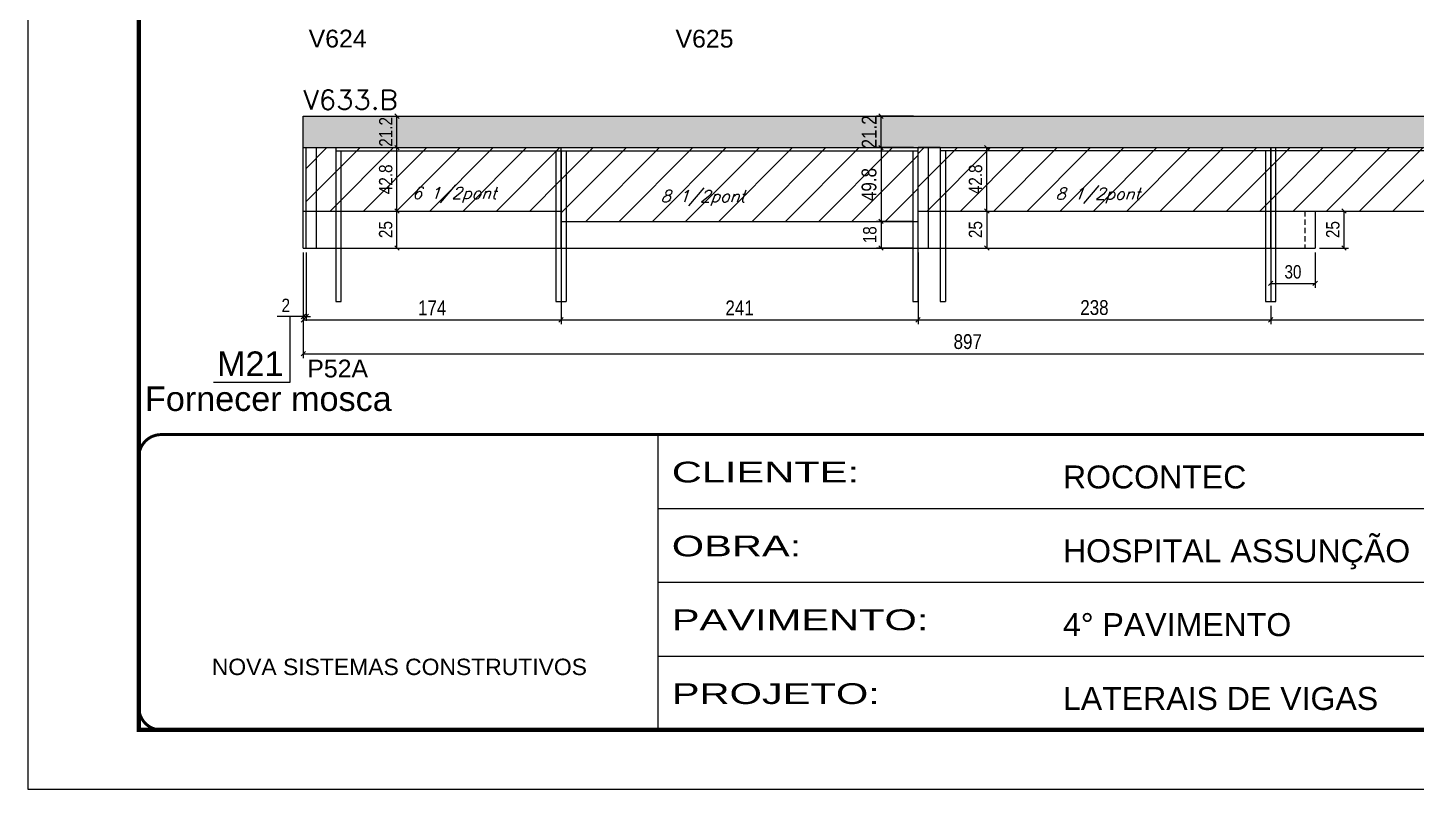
# Model space of a CAD drawing. Extents: x -20960 to -5926, y -2106 to 21915.
# Drawn here: x -12207 to -11270, y 10528 to 11042 of the extents above; entities that cross this region are included whole.
import ezdxf

# ---------------------------------------------------------------- set-up
doc = ezdxf.new("R2010")
doc.units = 0
for name, pattern in [('CONTINUO', [0]), ('DASHED', [0.75, 0.5, -0.25]), ('HIDDEN', [0.375, 0.25, -0.125])]:
    doc.linetypes.add(name, pattern=pattern)
for name, color, linetype in [('5', 5, 'Continuous'), ('COTA', 241, 'Continuous'), ('NOMENCLATURA', 7, 'Continuous'), ('Painéis', 200, 'Continuous'), ('Reaproveitamento', 251, 'Continuous'), ('SARR_2.2x7', 40, 'Continuous'), ('SARR_3.5x7', 81, 'Continuous'), ('texto', 7, 'Continuous')]:
    doc.layers.add(name, color=color, linetype=linetype)
for name, color, linetype, lineweight in [('Folhas', 255, 'Continuous', 9), ('SARRAFO DE PRESSAO', 251, 'DASHED', 9), ('Texto Seção', 7, 'Continuous', 15)]:
    doc.layers.add(name, color=color, linetype=linetype, lineweight=lineweight)
doc.styles.add('ARIAL', font='arial.ttf')
doc.styles.add('COTA TECNICA', font='techl___.ttf', dxfattribs={"height": 10})
doc.styles.add('COTA TECNICA-50', font='techl___.ttf', dxfattribs={"height": 9})
doc.styles.add('REGUA-120', font='ROMANS.shx', dxfattribs={"height": 15})
doc.styles.add('Romans', font='romans.shx')
doc.styles.get("Standard").update_dxf_attribs({"font": 'arial.ttf'})
doc.styles.add('Tecnologia', font='')
doc.styles.get('Tecnologia').set_extended_font_data('Forgotten Futurist')
doc.dimstyles.new('COTA PAINEL-50', dxfattribs={"dimtxt": 9, "dimasz": 3, "dimexe": 3, "dimexo": 3, "dimgap": 3, "dimtad": 1, "dimdec": 1, "dimzin": 12, "dimdsep": 46, "dimtxsty": 'COTA TECNICA-50', "dimblk1": 'OBLIQUE', "dimblk2": 'OBLIQUE', "dimsah": 1, "dimcen": 0.9, "dimclrd": 4, "dimclre": 4, "dimclrt": 240, "dimadec": 1, "dimazin": 3, "dimtfac": 1, "dimtdec": 1, "dimtmove": 0, "dimatfit": 3, "dimfxl": 1, "dimtolj": 1, "dimtzin": 12, "dimarcsym": 0})
doc.dimstyles.new('PAINEL', dxfattribs={"dimtxt": 10, "dimasz": 3, "dimexe": 3, "dimexo": 3, "dimgap": 3, "dimtad": 1, "dimdec": 1, "dimzin": 12, "dimdsep": 46, "dimtxsty": 'COTA TECNICA', "dimblk1": 'OBLIQUE', "dimblk2": 'OBLIQUE', "dimsah": 1, "dimcen": 0.9, "dimclrd": 4, "dimclre": 4, "dimclrt": 240, "dimadec": 1, "dimazin": 3, "dimtfac": 1, "dimtdec": 1, "dimtmove": 0, "dimatfit": 3, "dimfxl": 1, "dimtolj": 1, "dimtzin": 12, "dimarcsym": 0})
pattern_1 = [(45, (-154278.613, -9135.005), (-11.2253202, 11.2253202), [])]
pattern_2 = [(45, (-13.5, -4594.3), (-11.22532, 11.22532), [])]

# ---------------------------------------------------------------- blocks, each defined once
blk = doc.blocks.new('9999999999')
at = {"color": 30, "linetype": 'CONTINUO'}
for p, q in [((98564.56, 34230.21), (98564.56, 34429.45)), ((98564.56, 34379.64), (99583.98, 34379.64)), ((98564.56, 34329.83), (99487.98, 34329.83)), ((98564.56, 34280.02), (99487.98, 34280.02))]:
    blk.add_line(p, q, dxfattribs=at)
at = {"color": 30, "linetype": 'CONTINUO', "const_width": 2}
blk.add_lwpolyline([(99583.98, 34230.21), (99583.98, 34414.45, 0.414214), (99568.98, 34429.45), (98228.98, 34429.45, 0.414214), (98213.98, 34414.45), (98213.98, 34245.21, 0.414214), (98228.98, 34230.21), (99583.98, 34230.21)], format="xyb", dxfattribs=at)
at = {"layer": 'Folhas'}
blk.add_lwpolyline([(98138.98, 34190.21), (99623.98, 34190.21), (99623.98, 35240.21), (98138.98, 35240.21)], close=True, dxfattribs=at)
at = {"layer": 'Folhas', "color": 30, "const_width": 3}
blk.add_lwpolyline([(98213.98, 34230.21), (99583.98, 34230.21), (99583.98, 35200.21), (98213.98, 35200.21)], close=True, dxfattribs=at)
at = {"color": 7, "linetype": 'Continuous', "ltscale": 5, "style": 'ARIAL'}
for s, height, p in [('ROCONTEC', 15.483, (98837.68, 34393.13)), ('HOSPITAL ASSUNÇÃO', 15.4829, (98837.68, 34343.32)), ('4° PAVIMENTO', 15.4829, (98837.68, 34293.51)), ('NOVA SISTEMAS CONSTRUTIVOS', 11.0592, (98263.19, 34267.21)), ('LATERAIS DE VIGAS', 15.4829, (98837.68, 34243.7))]:
    blk.add_text(s, height=height, dxfattribs=at).set_placement(p)
at = {"layer": 'Folhas', "color": 7, "style": 'Tecnologia', "width": 1.5}
for s, p in [('CLIENTE:', (98573.65, 34397.17)), ('OBRA:', (98573.65, 34347.31)), ('PAVIMENTO:', (98573.65, 34297.5)), ('PROJETO:', (98573.65, 34247.69))]:
    blk.add_text(s, height=14, dxfattribs=at).set_placement(p)
blk = doc.blocks.new('_Oblique')
at = {"color": 0, "linetype": 'ByBlock', "lineweight": -2}
blk.add_line((-0.5, -0.5), (0.5, 0.5), dxfattribs=at)
blk = doc.blocks.new('*D1358')
at = {"layer": 'COTA', "color": 4, "lineweight": -2, "ltscale": 25, "transparency": 16777216}
for p, q in [((-11847.08, 10908.28), (-11847.08, 10841.87)), ((-12021.08, 10890.28), (-12021.08, 10841.87)), ((-12021.08, 10844.87), (-11847.08, 10844.87))]:
    blk.add_line(p, q, dxfattribs=at)
at = {"layer": 'Defpoints', "color": 0, "ltscale": 25, "transparency": 16777216}
for p in [(-11847.08, 10911.28), (-12021.08, 10893.28), (-11847.08, 10844.87)]:
    blk.add_point(p, dxfattribs=at)
at = {"layer": 'COTA', "color": 4, "lineweight": -2, "ltscale": 25, "transparency": 16777216, "xscale": 3, "yscale": 3, "zscale": 3, "rotation": 180}
blk.add_blockref('_Oblique', (-12021.08, 10844.87), dxfattribs=at)
at = {"layer": 'COTA', "color": 4, "lineweight": -2, "ltscale": 25, "transparency": 16777216, "xscale": 3, "yscale": 3, "zscale": 3}
blk.add_blockref('_Oblique', (-11847.08, 10844.87), dxfattribs=at)
at = {"layer": 'COTA', "color": 240, "ltscale": 25, "transparency": 16777216, "insert": (-11934.08, 10852.94), "char_height": 10, "attachment_point": 5, "style": 'COTA TECNICA'}
blk.add_mtext('\\A1;174', dxfattribs=at)
blk = doc.blocks.new('*D1256')
at = {"layer": 'COTA', "color": 4, "lineweight": -2, "ltscale": 25, "transparency": 16777216}
for p, q in [((-11847.08, 10908.28), (-11847.08, 10841.87)), ((-11606.08, 10890.28), (-11606.08, 10841.87)), ((-11847.08, 10844.87), (-11606.08, 10844.87))]:
    blk.add_line(p, q, dxfattribs=at)
at = {"layer": 'Defpoints', "color": 0, "ltscale": 25, "transparency": 16777216}
for p in [(-11847.08, 10911.28), (-11606.08, 10893.28), (-11606.08, 10844.87)]:
    blk.add_point(p, dxfattribs=at)
at = {"layer": 'COTA', "color": 4, "lineweight": -2, "ltscale": 25, "transparency": 16777216, "xscale": 3, "yscale": 3, "zscale": 3, "rotation": 180}
blk.add_blockref('_Oblique', (-11847.08, 10844.87), dxfattribs=at)
at = {"layer": 'COTA', "color": 4, "lineweight": -2, "ltscale": 25, "transparency": 16777216, "xscale": 3, "yscale": 3, "zscale": 3}
blk.add_blockref('_Oblique', (-11606.08, 10844.87), dxfattribs=at)
at = {"layer": 'COTA', "color": 240, "ltscale": 25, "transparency": 16777216, "insert": (-11726.58, 10852.94), "char_height": 10, "attachment_point": 5, "style": 'COTA TECNICA'}
blk.add_mtext('\\A1;241', dxfattribs=at)
blk = doc.blocks.new('*D1257')
at = {"layer": 'COTA', "color": 4, "lineweight": -2, "ltscale": 25, "transparency": 16777216}
for p, q in [((-11124.08, 10915.28), (-11124.08, 10819.03)), ((-12021.08, 10890.28), (-12021.08, 10819.03)), ((-12021.08, 10822.03), (-11124.08, 10822.03))]:
    blk.add_line(p, q, dxfattribs=at)
at = {"layer": 'Defpoints', "color": 0, "ltscale": 25, "transparency": 16777216}
for p in [(-11124.08, 10918.28), (-12021.08, 10893.28), (-11124.08, 10822.03)]:
    blk.add_point(p, dxfattribs=at)
at = {"layer": 'COTA', "color": 4, "lineweight": -2, "ltscale": 25, "transparency": 16777216, "xscale": 3, "yscale": 3, "zscale": 3, "rotation": 180}
blk.add_blockref('_Oblique', (-12021.08, 10822.03), dxfattribs=at)
at = {"layer": 'COTA', "color": 4, "lineweight": -2, "ltscale": 25, "transparency": 16777216, "xscale": 3, "yscale": 3, "zscale": 3}
blk.add_blockref('_Oblique', (-11124.08, 10822.03), dxfattribs=at)
at = {"layer": 'COTA', "color": 240, "ltscale": 25, "transparency": 16777216, "insert": (-11572.58, 10830.14), "char_height": 10, "attachment_point": 5, "style": 'COTA TECNICA'}
blk.add_mtext('\\A1;897', dxfattribs=at)
blk = doc.blocks.new('*D1360')
at = {"layer": 'COTA', "color": 4, "lineweight": -2, "ltscale": 25, "transparency": 16777216}
for p, q in [((-11606.08, 10890.28), (-11606.08, 10841.87)), ((-11368.08, 10854.28), (-11368.08, 10841.87)), ((-11606.08, 10844.87), (-11368.08, 10844.87))]:
    blk.add_line(p, q, dxfattribs=at)
at = {"layer": 'Defpoints', "color": 0, "ltscale": 25, "transparency": 16777216}
for p in [(-11606.08, 10893.28), (-11368.08, 10857.28), (-11368.08, 10844.87)]:
    blk.add_point(p, dxfattribs=at)
at = {"layer": 'COTA', "color": 4, "lineweight": -2, "ltscale": 25, "transparency": 16777216, "xscale": 3, "yscale": 3, "zscale": 3, "rotation": 180}
blk.add_blockref('_Oblique', (-11606.08, 10844.87), dxfattribs=at)
at = {"layer": 'COTA', "color": 4, "lineweight": -2, "ltscale": 25, "transparency": 16777216, "xscale": 3, "yscale": 3, "zscale": 3}
blk.add_blockref('_Oblique', (-11368.08, 10844.87), dxfattribs=at)
at = {"layer": 'COTA', "color": 240, "ltscale": 25, "transparency": 16777216, "insert": (-11487.08, 10853.11), "char_height": 10, "attachment_point": 5, "style": 'COTA TECNICA'}
blk.add_mtext('\\A1;238', dxfattribs=at)
blk = doc.blocks.new('*D1361')
at = {"layer": 'COTA', "color": 4, "lineweight": -2, "ltscale": 25, "transparency": 16777216}
for p, q in [((-11124.08, 10915.28), (-11124.08, 10841.87)), ((-11368.08, 10854.28), (-11368.08, 10841.87)), ((-11368.08, 10844.87), (-11124.08, 10844.87))]:
    blk.add_line(p, q, dxfattribs=at)
at = {"layer": 'Defpoints', "color": 0, "ltscale": 25, "transparency": 16777216}
for p in [(-11124.08, 10918.28), (-11368.08, 10857.28), (-11124.08, 10844.87)]:
    blk.add_point(p, dxfattribs=at)
at = {"layer": 'COTA', "color": 4, "lineweight": -2, "ltscale": 25, "transparency": 16777216, "xscale": 3, "yscale": 3, "zscale": 3, "rotation": 180}
blk.add_blockref('_Oblique', (-11368.08, 10844.87), dxfattribs=at)
at = {"layer": 'COTA', "color": 4, "lineweight": -2, "ltscale": 25, "transparency": 16777216, "xscale": 3, "yscale": 3, "zscale": 3}
blk.add_blockref('_Oblique', (-11124.08, 10844.87), dxfattribs=at)
at = {"layer": 'COTA', "color": 240, "ltscale": 25, "transparency": 16777216, "insert": (-11246.08, 10852.94), "char_height": 10, "attachment_point": 5, "style": 'COTA TECNICA'}
blk.add_mtext('\\A1;244', dxfattribs=at)
blk = doc.blocks.new('*D1362')
at = {"layer": 'COTA', "color": 4, "lineweight": -2, "ltscale": 25, "transparency": 16777216}
for p, q in [((-11609.08, 10961.08), (-11634.06, 10961.08)), ((-11631.06, 10961.08), (-11631.06, 10911.28)), ((-11609.08, 10911.28), (-11634.06, 10911.28))]:
    blk.add_line(p, q, dxfattribs=at)
at = {"layer": 'Defpoints', "color": 0, "ltscale": 25, "transparency": 16777216}
for p in [(-11606.08, 10961.08), (-11631.06, 10911.28), (-11606.08, 10911.28)]:
    blk.add_point(p, dxfattribs=at)
at = {"layer": 'COTA', "color": 4, "lineweight": -2, "ltscale": 25, "transparency": 16777216, "xscale": 3, "yscale": 3, "zscale": 3}
for p, rotation in [((-11631.06, 10961.08), 90), ((-11631.06, 10911.28), 270)]:
    blk.add_blockref('_Oblique', p, dxfattribs=dict(at, rotation=rotation))
at = {"layer": 'COTA', "color": 240, "ltscale": 25, "transparency": 16777216, "insert": (-11639.16, 10936.18), "char_height": 10, "attachment_point": 5, "rotation": 90, "style": 'COTA TECNICA'}
blk.add_mtext('\\A1;49.8', dxfattribs=at)
blk = doc.blocks.new('*D1363')
at = {"layer": 'COTA', "color": 4, "lineweight": -2, "ltscale": 25, "transparency": 16777216}
for p, q in [((-11609.08, 10982.28), (-11634.06, 10982.28)), ((-11631.06, 10961.08), (-11631.06, 10982.28)), ((-11609.08, 10961.08), (-11634.06, 10961.08))]:
    blk.add_line(p, q, dxfattribs=at)
at = {"layer": 'Defpoints', "color": 0, "ltscale": 25, "transparency": 16777216}
for p in [(-11631.06, 10982.28), (-11606.08, 10982.28), (-11606.08, 10961.08)]:
    blk.add_point(p, dxfattribs=at)
at = {"layer": 'COTA', "color": 4, "lineweight": -2, "ltscale": 25, "transparency": 16777216, "xscale": 3, "yscale": 3, "zscale": 3}
for p, rotation in [((-11631.06, 10982.28), 90), ((-11631.06, 10961.08), 270)]:
    blk.add_blockref('_Oblique', p, dxfattribs=dict(at, rotation=rotation))
at = {"layer": 'COTA', "color": 240, "ltscale": 25, "transparency": 16777216, "insert": (-11639.12, 10971.68), "char_height": 10, "attachment_point": 5, "rotation": 90, "style": 'COTA TECNICA'}
blk.add_mtext('\\A1;21.2', dxfattribs=at)
blk = doc.blocks.new('*D1371')
at = {"layer": 'COTA', "color": 4, "lineweight": -2, "transparency": 16777216}
for p, q in [((-12021.08, 10890.28), (-12021.08, 10844.15)), ((-12019.08, 10890.28), (-12019.08, 10844.15)), ((-12021.08, 10847.15), (-12038.58, 10847.15)), ((-12019.08, 10847.15), (-12021.08, 10847.15)), ((-12019.08, 10847.15), (-12016.08, 10847.15))]:
    blk.add_line(p, q, dxfattribs=at)
at = {"layer": 'Defpoints', "color": 0, "transparency": 16777216}
for p in [(-12021.08, 10893.28), (-12019.08, 10893.28), (-12019.08, 10847.15)]:
    blk.add_point(p, dxfattribs=at)
at = {"layer": 'COTA', "color": 4, "lineweight": -2, "transparency": 16777216, "xscale": 3, "yscale": 3, "zscale": 3}
blk.add_blockref('_Oblique', (-12021.08, 10847.15), dxfattribs=at)
at = {"layer": 'COTA', "color": 4, "lineweight": -2, "transparency": 16777216, "xscale": 3, "yscale": 3, "zscale": 3, "rotation": 180}
blk.add_blockref('_Oblique', (-12019.08, 10847.15), dxfattribs=at)
at = {"layer": 'COTA', "color": 240, "transparency": 16777216, "insert": (-12032.83, 10854.65), "char_height": 9, "attachment_point": 5, "style": 'COTA TECNICA-50'}
blk.add_mtext('\\A1;2', dxfattribs=at)
blk = doc.blocks.new('*D1374')
at = {"layer": 'COTA', "color": 4, "lineweight": -2, "transparency": 16777216}
for p, q in [((-11957.8, 10918.28), (-11957.8, 10961.08)), ((-11966.81, 10918.28), (-11954.8, 10918.28))]:
    blk.add_line(p, q, dxfattribs=at)
at = {"layer": 'Defpoints', "color": 0, "transparency": 16777216}
for p in [(-11957.8, 10961.08), (-11957.8, 10961.08), (-11969.81, 10918.28)]:
    blk.add_point(p, dxfattribs=at)
at = {"layer": 'COTA', "color": 4, "lineweight": -2, "transparency": 16777216, "xscale": 3, "yscale": 3, "zscale": 3}
for p, rotation in [((-11957.8, 10961.08), 90), ((-11957.8, 10918.28), 270)]:
    blk.add_blockref('_Oblique', p, dxfattribs=dict(at, rotation=rotation))
at = {"layer": 'COTA', "color": 240, "transparency": 16777216, "insert": (-11965.38, 10939.68), "char_height": 9, "attachment_point": 5, "rotation": 90, "style": 'COTA TECNICA-50'}
blk.add_mtext('\\A1;42.8', dxfattribs=at)
blk = doc.blocks.new('*D1375')
at = {"layer": 'COTA', "color": 4, "lineweight": -2, "transparency": 16777216}
for p, q in [((-11609.08, 10911.28), (-11634.06, 10911.28)), ((-11631.06, 10911.28), (-11631.06, 10893.28)), ((-11609.08, 10893.28), (-11634.06, 10893.28))]:
    blk.add_line(p, q, dxfattribs=at)
at = {"layer": 'Defpoints', "color": 0, "transparency": 16777216}
for p in [(-11606.08, 10911.28), (-11631.06, 10893.28), (-11606.08, 10893.28)]:
    blk.add_point(p, dxfattribs=at)
at = {"layer": 'COTA', "color": 4, "lineweight": -2, "transparency": 16777216, "xscale": 3, "yscale": 3, "zscale": 3}
for p, rotation in [((-11631.06, 10911.28), 90), ((-11631.06, 10893.28), 270)]:
    blk.add_blockref('_Oblique', p, dxfattribs=dict(at, rotation=rotation))
at = {"layer": 'COTA', "color": 240, "transparency": 16777216, "insert": (-11638.64, 10902.28), "char_height": 9, "attachment_point": 5, "rotation": 90, "style": 'COTA TECNICA-50'}
blk.add_mtext('\\A1;18', dxfattribs=at)
blk = doc.blocks.new('*D1376')
at = {"layer": 'COTA', "color": 4, "lineweight": -2, "transparency": 16777216}
for p, q in [((-11559.7, 10918.28), (-11559.7, 10961.08)), ((-11571.37, 10918.28), (-11556.7, 10918.28))]:
    blk.add_line(p, q, dxfattribs=at)
at = {"layer": 'Defpoints', "color": 0, "transparency": 16777216}
for p in [(-11559.7, 10961.08), (-11559.7, 10961.08), (-11574.37, 10918.28)]:
    blk.add_point(p, dxfattribs=at)
at = {"layer": 'COTA', "color": 4, "lineweight": -2, "transparency": 16777216, "xscale": 3, "yscale": 3, "zscale": 3}
for p, rotation in [((-11559.7, 10961.08), 90), ((-11559.7, 10918.28), 270)]:
    blk.add_blockref('_Oblique', p, dxfattribs=dict(at, rotation=rotation))
at = {"layer": 'COTA', "color": 240, "transparency": 16777216, "insert": (-11567.29, 10939.68), "char_height": 9, "attachment_point": 5, "rotation": 90, "style": 'COTA TECNICA-50'}
blk.add_mtext('\\A1;42.8', dxfattribs=at)
blk = doc.blocks.new('*D1389')
at = {"layer": 'COTA', "color": 4, "lineweight": -2, "transparency": 16777216}
for p, q in [((-11368.08, 10890.28), (-11368.08, 10866.49)), ((-11338.08, 10890.28), (-11338.08, 10866.49)), ((-11368.08, 10869.49), (-11338.08, 10869.49))]:
    blk.add_line(p, q, dxfattribs=at)
at = {"layer": 'Defpoints', "color": 0, "transparency": 16777216}
for p in [(-11368.08, 10893.28), (-11338.08, 10893.28), (-11338.08, 10869.49)]:
    blk.add_point(p, dxfattribs=at)
at = {"layer": 'COTA', "color": 4, "lineweight": -2, "transparency": 16777216, "xscale": 3, "yscale": 3, "zscale": 3, "rotation": 180}
blk.add_blockref('_Oblique', (-11368.08, 10869.49), dxfattribs=at)
at = {"layer": 'COTA', "color": 4, "lineweight": -2, "transparency": 16777216, "xscale": 3, "yscale": 3, "zscale": 3}
blk.add_blockref('_Oblique', (-11338.08, 10869.49), dxfattribs=at)
at = {"layer": 'COTA', "color": 240, "transparency": 16777216, "insert": (-11353.08, 10877.19), "char_height": 9, "attachment_point": 5, "style": 'COTA TECNICA-50'}
blk.add_mtext('\\A1;30', dxfattribs=at)
blk = doc.blocks.new('*D1390')
at = {"layer": 'COTA', "color": 4, "lineweight": -2, "transparency": 16777216}
for p, q in [((-11335.08, 10918.28), (-11315.56, 10918.28)), ((-11318.56, 10893.28), (-11318.56, 10918.28)), ((-11335.08, 10893.28), (-11315.56, 10893.28))]:
    blk.add_line(p, q, dxfattribs=at)
at = {"layer": 'Defpoints', "color": 0, "transparency": 16777216}
for p in [(-11338.08, 10918.28), (-11318.56, 10918.28), (-11338.08, 10893.28)]:
    blk.add_point(p, dxfattribs=at)
at = {"layer": 'COTA', "color": 4, "lineweight": -2, "transparency": 16777216, "xscale": 3, "yscale": 3, "zscale": 3}
for p, rotation in [((-11318.56, 10918.28), 90), ((-11318.56, 10893.28), 270)]:
    blk.add_blockref('_Oblique', p, dxfattribs=dict(at, rotation=rotation))
at = {"layer": 'COTA', "color": 240, "transparency": 16777216, "insert": (-11326.15, 10905.78), "char_height": 9, "attachment_point": 5, "rotation": 90, "style": 'COTA TECNICA-50'}
blk.add_mtext('\\A1;25', dxfattribs=at)
blk = doc.blocks.new('*D1391')
at = {"layer": 'COTA', "color": 4, "lineweight": -2, "transparency": 16777216}
for p, q in [((-11992.58, 10918.28), (-11954.8, 10918.28)), ((-11957.8, 10893.28), (-11957.8, 10918.28)), ((-11992.58, 10893.28), (-11954.8, 10893.28))]:
    blk.add_line(p, q, dxfattribs=at)
at = {"layer": 'Defpoints', "color": 0, "transparency": 16777216}
for p in [(-11995.58, 10918.28), (-11957.8, 10918.28), (-11995.58, 10893.28)]:
    blk.add_point(p, dxfattribs=at)
at = {"layer": 'COTA', "color": 4, "lineweight": -2, "transparency": 16777216, "xscale": 3, "yscale": 3, "zscale": 3}
for p, rotation in [((-11957.8, 10918.28), 90), ((-11957.8, 10893.28), 270)]:
    blk.add_blockref('_Oblique', p, dxfattribs=dict(at, rotation=rotation))
at = {"layer": 'COTA', "color": 240, "transparency": 16777216, "insert": (-11965.4, 10905.78), "char_height": 9, "attachment_point": 5, "rotation": 90, "style": 'COTA TECNICA-50'}
blk.add_mtext('\\A1;25', dxfattribs=at)
blk = doc.blocks.new('*D1392')
at = {"layer": 'COTA', "color": 4, "lineweight": -2, "transparency": 16777216}
blk.add_line((-11957.8, 10961.08), (-11957.8, 10982.28), dxfattribs=at)
at = {"layer": 'Defpoints', "color": 0, "transparency": 16777216}
for p in [(-11957.8, 10982.28), (-11957.8, 10982.28), (-11957.8, 10961.08)]:
    blk.add_point(p, dxfattribs=at)
at = {"layer": 'COTA', "color": 4, "lineweight": -2, "transparency": 16777216, "xscale": 3, "yscale": 3, "zscale": 3}
for p, rotation in [((-11957.8, 10982.28), 90), ((-11957.8, 10961.08), 270)]:
    blk.add_blockref('_Oblique', p, dxfattribs=dict(at, rotation=rotation))
at = {"layer": 'COTA', "color": 240, "transparency": 16777216, "insert": (-11965.35, 10971.68), "char_height": 9, "attachment_point": 5, "rotation": 90, "style": 'COTA TECNICA-50'}
blk.add_mtext('\\A1;21.2', dxfattribs=at)
blk = doc.blocks.new('*D1393')
at = {"layer": 'COTA', "color": 4, "lineweight": -2, "transparency": 16777216}
for p, q in [((-11571.37, 10918.28), (-11556.7, 10918.28)), ((-11559.7, 10918.28), (-11559.7, 10893.28)), ((-11571.37, 10893.28), (-11556.7, 10893.28))]:
    blk.add_line(p, q, dxfattribs=at)
at = {"layer": 'Defpoints', "color": 0, "transparency": 16777216}
for p in [(-11574.37, 10918.28), (-11574.37, 10893.28), (-11559.7, 10893.28)]:
    blk.add_point(p, dxfattribs=at)
at = {"layer": 'COTA', "color": 4, "lineweight": -2, "transparency": 16777216, "xscale": 3, "yscale": 3, "zscale": 3}
for p, rotation in [((-11559.7, 10918.28), 90), ((-11559.7, 10893.28), 270)]:
    blk.add_blockref('_Oblique', p, dxfattribs=dict(at, rotation=rotation))
at = {"layer": 'COTA', "color": 240, "transparency": 16777216, "insert": (-11567.3, 10905.78), "char_height": 9, "attachment_point": 5, "rotation": 90, "style": 'COTA TECNICA-50'}
blk.add_mtext('\\A1;25', dxfattribs=at)

msp = doc.modelspace()

# ---------------------------------------------------------------- hatches: boundary and pattern name
at = {"layer": 'COTA', "ltscale": 25}
h = msp.add_hatch(dxfattribs=at)
h.set_pattern_fill('AR-CONC', color=256, scale=0.03)
h.set_pattern_definition([(50, (-13.5, -4594.3004), (5.4655401, -0.4781726), [0.5715, -6.2865]), (355, (-13.5, -4594.3004), (-1.0573026, 5.7317054), [0.4572, -5.0292175]), (100.451445, (-13.0445, -4594.3403), (4.4082374, 5.2535326), [0.4857003, -5.3427073]), (46.1842, (-13.5, -4592.7764), (8.1323712, -1.2612698), [0.85725, -9.42975]), (96.635558, (-12.822, -4592.8815), (7.122124, 7.4227837), [0.7285507, -8.0140682]), (351.18415, (-13.5, -4592.7764), (7.122124, 7.4227837), [0.685799, -7.543792]), (21, (-12.738, -4593.1574), (4.5484317, -3.0679559), [0.5715, -6.2865]), (326, (-12.738, -4593.1574), (1.8540609, 5.525639), [0.4572, -5.0292]), (71.451445, (-12.359, -4593.413), (6.4024926, 2.457683), [0.4857003, -5.3426981]), (37.5, (-13.5, -4594.3004), (0.0926581, 2.53665117), [0, -4.96824, 0, -5.1054, 0, -5.04825]), (7.5, (-13.5, -4594.3004), (2.00458988, 3.00541724), [0, -2.91084, 0, -4.85394, 0, -1.92405]), (327.5, (-15.1993, -4594.3004), (4.06771786, -0.17186232), [0, -1.905, 0, -5.9436, 0, -7.8867]), (317.5, (-15.9613, -4594.3004), (4.44387544, 0.7627947), [0, -2.4765, 0, -3.94716, 0, -5.6007])])
h.paths.add_polyline_path([(-12021.08, 10982.28), (-12021.08, 10961.08), (-11591.08, 10961.08), (-11368.08, 10961.08), (-11124.08, 10961.08), (-11124.08, 10982.28)])
at = {"layer": 'Reaproveitamento'}
h = msp.add_hatch(dxfattribs=at)
h.set_pattern_fill('ANSI31', color=256, scale=5)
h.set_pattern_definition(pattern_2)
h.paths.add_polyline_path([(-11847.08, 10918.28), (-11847.08, 10961.08), (-12019.08, 10961.08), (-12019.08, 10918.28)])
h = msp.add_hatch(dxfattribs=at)
h.set_pattern_fill('ANSI31', color=256, scale=5)
h.set_pattern_definition(pattern_2)
h.paths.add_polyline_path([(-11606.08, 10911.28), (-11606.08, 10961.08), (-11847.08, 10961.08), (-11847.08, 10911.28)])
at = {"layer": 'Reaproveitamento', "ltscale": 25}
h = msp.add_hatch(dxfattribs=at)
h.set_pattern_fill('ANSI31', color=256, scale=5)
h.set_pattern_definition(pattern_1)
h.paths.add_polyline_path([(-11606.08, 10961.08), (-11606.08, 10918.28), (-11368.08, 10918.28), (-11368.08, 10961.08)])
h = msp.add_hatch(dxfattribs=at)
h.set_pattern_fill('ANSI31', color=256, scale=5)
h.set_pattern_definition(pattern_1)
h.paths.add_polyline_path([(-11124.08, 10918.28), (-11124.08, 10961.08), (-11368.08, 10961.08), (-11368.08, 10918.28)])

# ---------------------------------------------------------------- linework, layer by layer
at = {"layer": 'COTA', "linetype": 'ByBlock'}
for p, q in [((-12021.08, 10961.08), (-12021.08, 10982.28)), ((-12021.08, 10982.28), (-11124.08, 10982.28))]:
    msp.add_line(p, q, dxfattribs=at)
at = {"layer": 'NOMENCLATURA', "linetype": 'Continuous'}
for p, q in [((-12029.83, 10802.85), (-12029.83, 10847.15)), ((-12081.74, 10802.85), (-12029.83, 10802.85))]:
    msp.add_line(p, q, dxfattribs=at)
at = {"layer": 'Painéis'}
for p, q in [((-12021.08, 10961.08), (-11591.08, 10961.08)), ((-11606.08, 10961.08), (-11368.08, 10961.08)), ((-12021.08, 10918.28), (-11847.08, 10918.28)), ((-11606.08, 10918.28), (-11368.08, 10918.28)), ((-11847.08, 10911.28), (-11606.08, 10911.28)), ((-12021.08, 10893.28), (-11338.08, 10893.28))]:
    msp.add_line(p, q, dxfattribs=at)
at = {"layer": 'Painéis', "ltscale": 25}
for p, q in [((-12021.08, 10893.28), (-12021.08, 10961.08)), ((-12019.08, 10893.28), (-12019.08, 10961.08)), ((-11847.08, 10893.28), (-11847.08, 10961.08)), ((-11606.08, 10893.28), (-11606.08, 10961.08)), ((-11591.08, 10961.08), (-11606.08, 10961.08)), ((-11368.08, 10893.28), (-11368.08, 10961.08)), ((-11368.08, 10961.08), (-11124.08, 10961.08)), ((-11368.08, 10918.28), (-11124.08, 10918.28)), ((-11338.08, 10918.28), (-11338.08, 10893.28))]:
    msp.add_line(p, q, dxfattribs=at)
at = {"layer": 'SARR_2.2x7', "linetype": 'Continuous'}
for p, q in [((-12012.08, 10893.28), (-12012.08, 10961.08)), ((-11999.08, 10958.88), (-11847.08, 10958.88)), ((-11847.08, 10958.88), (-11606.08, 10958.88)), ((-11599.08, 10893.28), (-11599.08, 10961.08)), ((-11139.08, 10958.88), (-11591.08, 10958.88))]:
    msp.add_line(p, q, dxfattribs=at)
at = {"layer": 'SARR_2.2x7', "linetype": 'HIDDEN', "ltscale": 15}
msp.add_line((-11345.08, 10918.28), (-11345.08, 10893.28), dxfattribs=at)
at = {"layer": 'SARR_3.5x7'}
for p, q in [((-11850.58, 10958.88), (-11850.58, 10857.28)), ((-11847.08, 10958.88), (-11847.08, 10857.28)), ((-11843.58, 10958.88), (-11843.58, 10857.28)), ((-11591.08, 10961.08), (-11591.08, 10857.28)), ((-11587.58, 10958.88), (-11587.58, 10857.28)), ((-11371.58, 10958.88), (-11371.58, 10857.28)), ((-11368.08, 10961.08), (-11368.08, 10857.28)), ((-11364.58, 10857.28), (-11364.58, 10961.08)), ((-11850.58, 10857.28), (-11843.58, 10857.28)), ((-11591.08, 10857.28), (-11587.58, 10857.28)), ((-11371.58, 10857.28), (-11364.58, 10857.28))]:
    msp.add_line(p, q, dxfattribs=at)
for points in [[(-11999.08, 10961.08), (-11999.08, 10857.28), (-11995.58, 10857.28), (-11995.58, 10958.88)], [(-11609.58, 10958.88), (-11609.58, 10857.28), (-11606.08, 10857.28), (-11606.08, 10961.08)]]:
    msp.add_lwpolyline(points, dxfattribs=at)

# ---------------------------------------------------------------- block references
at = {"layer": 'SARRAFO DE PRESSAO', "color": 6, "linetype": 'ByBlock'}
msp.add_blockref('9999999999', (-110345.98, -23661.99), dxfattribs=at)

# ---------------------------------------------------------------- texts
at = {"layer": '5', "linetype": 'Continuous'}
for s, p in [('V624', (-12017.44, 11028.63)), ('V625', (-11769.81, 11028.57)), ('P52A', (-12018.34, 10806.03))]:
    msp.add_text(s, height=12, rotation=359.99996, dxfattribs=at).set_placement(p)
at = {"layer": 'NOMENCLATURA', "linetype": 'Continuous'}
for s, p in [('M21', (-12079.23, 10807.05)), ('Fornecer mosca', (-12127.88, 10783.41))]:
    msp.add_text(s, height=16.5, rotation=360, dxfattribs=at).set_placement(p)
at = {"layer": 'texto', "color": 2, "char_height": 8, "attachment_point": 5, "style": 'Romans'}
for s, insert in [('{\\Q19;\\C256;6 1/2pont}', (-11919.09, 10929.11)), ('{\\Q19;\\C256;8 1/2pont}', (-11751.33, 10927.02)), ('{\\Q19;\\C256;8 1/2pont}', (-11484.78, 10928.62))]:
    msp.add_mtext(s, dxfattribs=dict(at, insert=insert))
at = {"layer": 'Texto Seção', "style": 'REGUA-120', "width": 1.05}
msp.add_text('V633.B', height=13, dxfattribs=at).set_placement((-12021.1, 10986.88))

# ---------------------------------------------------------------- dimensions: what is measured, and where the dimension line sits
at = {"layer": 'COTA'}
dim = msp.add_linear_dim(base=(-11957.8, 10982.28), p1=(-11957.8, 10961.08), p2=(-11957.8, 10982.28), angle=90, dimstyle='COTA PAINEL-50', dxfattribs=at)
dim.commit()
dim.dimension.update_dxf_attribs({"geometry": '*D1392', "text_midpoint": (-11957.8, 10971.68), "dimtype": 160})
at = {"layer": 'COTA', "ltscale": 25}
dim = msp.add_linear_dim(base=(-11631.06, 10982.28), p1=(-11606.08, 10961.08), p2=(-11606.08, 10982.28), angle=90, dimstyle='PAINEL', dxfattribs=at)
dim.commit()
dim.dimension.update_dxf_attribs({"geometry": '*D1363', "text_midpoint": (-11631.06, 10971.68), "dimtype": 160})
at = {"layer": 'COTA'}
for base, p1, p2, picture, middle in [((-11957.8, 10961.08), (-11969.81, 10918.28), (-11957.8, 10961.08), '*D1374', (-11965.38, 10939.68)), ((-11559.7, 10961.08), (-11574.37, 10918.28), (-11559.7, 10961.08), '*D1376', (-11567.29, 10939.68))]:
    dim = msp.add_linear_dim(base=base, p1=p1, p2=p2, angle=90, dimstyle='COTA PAINEL-50', override={"dimtmove": 1}, dxfattribs=at)
    dim.commit()
    dim.dimension.update_dxf_attribs({"geometry": picture, "text_midpoint": middle})
at = {"layer": 'COTA', "ltscale": 25}
dim = msp.add_linear_dim(base=(-11631.06, 10911.28), p1=(-11606.08, 10961.08), p2=(-11606.08, 10911.28), angle=90, dimstyle='PAINEL', dxfattribs=at)
dim.commit()
dim.dimension.update_dxf_attribs({"geometry": '*D1362', "text_midpoint": (-11639.16, 10936.18)})
for base, p1, p2, picture, middle in [((-11124.08, 10822.03), (-12021.08, 10893.28), (-11124.08, 10918.28), '*D1257', (-11572.58, 10830.14)), ((-11124.08, 10844.87), (-11368.08, 10857.28), (-11124.08, 10918.28), '*D1361', (-11246.08, 10852.94)), ((-11847.08, 10844.87), (-12021.08, 10893.28), (-11847.08, 10911.28), '*D1358', (-11934.08, 10852.94)), ((-11606.08, 10844.87), (-11847.08, 10911.28), (-11606.08, 10893.28), '*D1256', (-11726.58, 10852.94)), ((-11368.08, 10844.87), (-11606.08, 10893.28), (-11368.08, 10857.28), '*D1360', (-11487.08, 10853.11))]:
    dim = msp.add_linear_dim(base=base, p1=p1, p2=p2, dimstyle='PAINEL', dxfattribs=at)
    dim.commit()
    dim.dimension.update_dxf_attribs({"geometry": picture, "text_midpoint": middle})
at = {"layer": 'COTA'}
for base, p1, p2, picture, middle in [((-11957.8, 10918.28), (-11995.58, 10893.28), (-11995.58, 10918.28), '*D1391', (-11965.4, 10905.78)), ((-11559.7, 10893.28), (-11574.37, 10918.28), (-11574.37, 10893.28), '*D1393', (-11567.3, 10905.78)), ((-11318.56, 10918.28), (-11338.08, 10893.28), (-11338.08, 10918.28), '*D1390', (-11326.15, 10905.78)), ((-11631.06, 10893.28), (-11606.08, 10911.28), (-11606.08, 10893.28), '*D1375', (-11638.64, 10902.28))]:
    dim = msp.add_linear_dim(base=base, p1=p1, p2=p2, angle=90, dimstyle='COTA PAINEL-50', dxfattribs=at)
    dim.commit()
    dim.dimension.update_dxf_attribs({"geometry": picture, "text_midpoint": middle})
dim = msp.add_linear_dim(base=(-12019.08, 10847.15), p1=(-12021.08, 10893.28), p2=(-12019.08, 10893.28), dimstyle='COTA PAINEL-50', dxfattribs=at)
dim.commit()
dim.dimension.update_dxf_attribs({"geometry": '*D1371', "text_midpoint": (-12032.83, 10847.15), "dimtype": 160})
dim = msp.add_linear_dim(base=(-11338.08, 10869.49), p1=(-11368.08, 10893.28), p2=(-11338.08, 10893.28), dimstyle='COTA PAINEL-50', dxfattribs=at)
dim.commit()
dim.dimension.update_dxf_attribs({"geometry": '*D1389', "text_midpoint": (-11353.08, 10877.19)})

doc.saveas('drawing.dxf')
